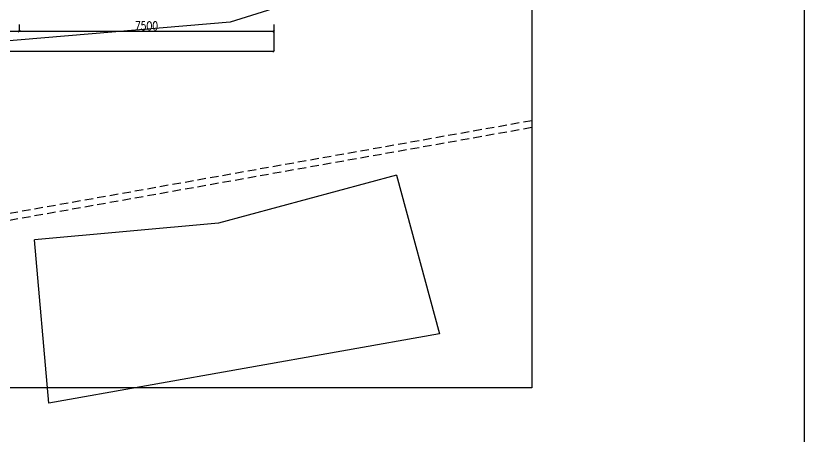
# Model space of a CAD drawing. Extents: x -32840 to 422982, y 280745 to 888746.
# Drawn here: x 241291 to 264518, y 423889 to 436277 of the extents above; entities that cross this region are included whole.
import ezdxf

# ---------------------------------------------------------------- set-up
doc = ezdxf.new("R2010")
doc.units = 0
doc.header["$LTSCALE"] = 1000
doc.header["$PDMODE"] = 3
doc.linetypes.add('HIDDEN', pattern=[0.375, 0.25, -0.125])
doc.layers.get('Defpoints').update_dxf_attribs({"linetype": 'HIDDEN'})
doc.layers.add('a-base(ext)', color=2, linetype='HIDDEN')
doc.layers.add('a-drive(base)', color=22, linetype='Continuous')
doc.layers.add('A-Dim grid', color=3, linetype='Continuous', transparency=0.5)
doc.styles.add('ROMANS', font='romans.shx', dxfattribs={"width": 0.8})
doc.dimstyles.new('A-Dim Grid', dxfattribs={"dimscale": 100, "dimtxt": 2.5, "dimasz": 0.5, "dimexe": 0, "dimexo": 0, "dimgap": 0.3, "dimtad": 1, "dimdec": 0, "dimlfac": -0.01, "dimzin": 3, "dimdsep": 46, "dimtxsty": 'ROMANS', "dimblk": 'OBLIQUE', "dimcen": 5, "dimclrd": 256, "dimclre": 8, "dimclrt": 4, "dimadec": 0, "dimazin": 0, "dimtfac": 1, "dimtdec": 0, "dimtix": 1, "dimtmove": 1, "dimatfit": 3, "dimfxl": 1, "dimfrac": 2, "dimtolj": 1, "dimtzin": 3, "dimlwd": -1, "dimarcsym": 0})

# ---------------------------------------------------------------- blocks, each defined once
blk = doc.blocks.new('_Oblique')
at = {"color": 0, "linetype": 'ByBlock', "lineweight": -2}
blk.add_line((-0.5, -0.5), (0.5, 0.5), dxfattribs=at)
at = {"color": 0, "linetype": 'ByBlock'}
blk.add_line((-0.5, -0.5), (0.5, 0.5), dxfattribs=at)
blk = doc.blocks.new('*D2663')
at = {"layer": 'A-Dim grid', "color": 8, "lineweight": -2, "transparency": 16777216}
for p, q in [((238491, 436016), (238491, 435824)), ((241390, 436016), (241390, 435824))]:
    blk.add_line(p, q, dxfattribs=at)
at = {"layer": 'A-Dim grid', "transparency": 16777216}
blk.add_line((238491, 435824), (241390, 435824), dxfattribs=at)
at = {"layer": 'Defpoints', "color": 0, "transparency": 16777216}
for p in [(238491, 436016), (241390, 436016), (241390, 435824)]:
    blk.add_point(p, dxfattribs=at)
at = {"layer": 'A-Dim grid', "transparency": 16777216, "xscale": 50, "yscale": 50, "zscale": 50, "rotation": 180}
blk.add_blockref('_Oblique', (238491, 435824), dxfattribs=at)
at = {"layer": 'A-Dim grid', "transparency": 16777216, "xscale": 50, "yscale": 50, "zscale": 50}
blk.add_blockref('_Oblique', (241390, 435824), dxfattribs=at)
at = {"layer": 'A-Dim grid', "color": 4, "transparency": 16777216, "insert": (239940, 435979), "char_height": 250, "attachment_point": 5, "style": 'ROMANS'}
blk.add_mtext('\\A1;2900', dxfattribs=at)
blk = doc.blocks.new('*D2664')
at = {"layer": 'A-Dim grid', "color": 8, "lineweight": -2, "transparency": 16777216}
for p, q in [((213791, 435896), (213791, 435232)), ((248891, 435896), (248891, 435232))]:
    blk.add_line(p, q, dxfattribs=at)
at = {"layer": 'A-Dim grid', "transparency": 16777216}
blk.add_line((213791, 435232), (248891, 435232), dxfattribs=at)
at = {"layer": 'Defpoints', "color": 0, "transparency": 16777216}
for p in [(213791, 435896), (248891, 435896), (248891, 435232)]:
    blk.add_point(p, dxfattribs=at)
at = {"layer": 'A-Dim grid', "transparency": 16777216, "xscale": 50, "yscale": 50, "zscale": 50, "rotation": 180}
blk.add_blockref('_Oblique', (213791, 435232), dxfattribs=at)
at = {"layer": 'A-Dim grid', "transparency": 16777216, "xscale": 50, "yscale": 50, "zscale": 50}
blk.add_blockref('_Oblique', (248891, 435232), dxfattribs=at)
at = {"layer": 'A-Dim grid', "color": 4, "transparency": 16777216, "insert": (231341, 435387), "char_height": 250, "attachment_point": 5, "style": 'ROMANS'}
blk.add_mtext('\\A1;35100', dxfattribs=at)
blk = doc.blocks.new('*D2665')
at = {"layer": 'A-Dim grid', "color": 8, "lineweight": -2, "transparency": 16777216}
for p, q in [((241391, 436016), (241391, 435824)), ((248891, 436016), (248891, 435824))]:
    blk.add_line(p, q, dxfattribs=at)
at = {"layer": 'A-Dim grid', "transparency": 16777216}
blk.add_line((241391, 435824), (248891, 435824), dxfattribs=at)
at = {"layer": 'Defpoints', "color": 0, "transparency": 16777216}
for p in [(241391, 436016), (248891, 436016), (248891, 435824)]:
    blk.add_point(p, dxfattribs=at)
at = {"layer": 'A-Dim grid', "transparency": 16777216, "xscale": 50, "yscale": 50, "zscale": 50, "rotation": 180}
blk.add_blockref('_Oblique', (241391, 435824), dxfattribs=at)
at = {"layer": 'A-Dim grid', "transparency": 16777216, "xscale": 50, "yscale": 50, "zscale": 50}
blk.add_blockref('_Oblique', (248891, 435824), dxfattribs=at)
at = {"layer": 'A-Dim grid', "color": 4, "transparency": 16777216, "insert": (245141, 435979), "char_height": 250, "attachment_point": 5, "style": 'ROMANS'}
blk.add_mtext('\\A1;7500', dxfattribs=at)

msp = doc.modelspace()

# ---------------------------------------------------------------- linework, layer by layer
for points in [[(195156.7, 475642.7), (264517.8, 475642.7), (264517.8, 280745.5), (195156.7, 280745.5)], [(203615.8, 472889.3), (256492.7, 472889.3), (256492.7, 425315.5), (203615.8, 425315.5)]]:
    msp.add_lwpolyline(points, close=True)
at = {"layer": 'a-base(ext)'}
for points in [[(256492.7, 433184.3), (234017.4, 429190.5), (223675.1, 428278.8), (203615.8, 428278.8)], [(256492.7, 432981.1), (234043.7, 428992.1), (223683.9, 428078.8), (203615.8, 428078.8)]]:
    msp.add_lwpolyline(points, dxfattribs=at)
at = {"layer": 'a-drive(base)'}
for p, q in [((256492.7, 438869.6), (247609.9, 436092.4)), ((247609.9, 436092.4), (221367.2, 433873.9)), ((252504.5, 431577.5), (247267, 430162.9)), ((252504.5, 431577.5), (253771.1, 426909)), ((247267, 430162.9), (241845, 429678.7)), ((242264.9, 424863.3), (241845, 429678.7)), ((253771.1, 426909), (242264.9, 424863.3))]:
    msp.add_line(p, q, dxfattribs=at)

# ---------------------------------------------------------------- dimensions: what is measured, and where the dimension line sits
at = {"layer": 'A-Dim grid'}
for base, p1, p2, picture, middle in [((241390.3, 435824.4), (238490.6, 436015.9), (241390.3, 436015.9), '*D2663', (239940.5, 435979.4)), ((248890.8, 435824.4), (241391.3, 436015.9), (248890.8, 436015.9), '*D2665', (245141.1, 435979.4)), ((248890.8, 435231.8), (213790.6, 435896.2), (248890.8, 435896.2), '*D2664', (231340.7, 435386.8))]:
    dim = msp.add_linear_dim(base=base, p1=p1, p2=p2, dimstyle='A-Dim Grid', dxfattribs=at)
    dim.commit()
    dim.dimension.update_dxf_attribs({"geometry": picture, "text_midpoint": middle})

doc.saveas('drawing.dxf')
